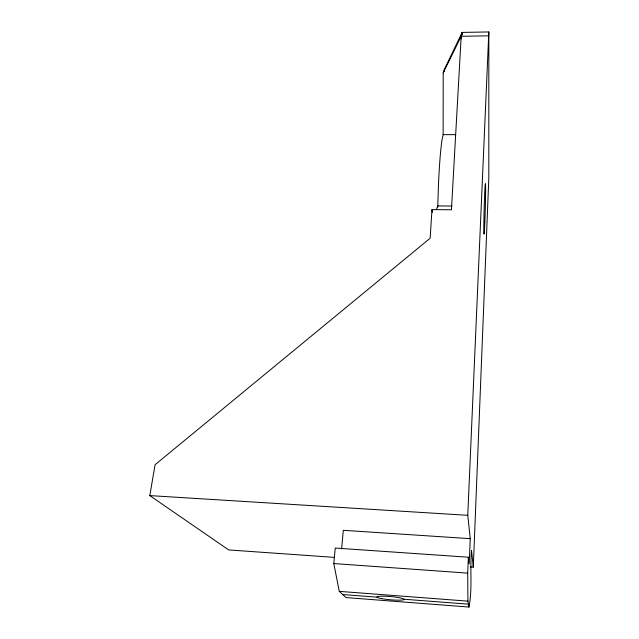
<?xml version="1.0" encoding="UTF-8"?>
<svg xmlns="http://www.w3.org/2000/svg" width="639" height="639" viewBox="0 0 639 639"><rect width="100%" height="100%" fill="white"/><g stroke="black" fill="none" stroke-linecap="round" stroke-linejoin="round"><path stroke-width="0.96" d="M437.739 207.411L438.354 187.77A75.642 4.928 -88.7 0 1 441.98 140.117L443.146 134.653L443.194 72.87L444.393 69.395L462.125 32.413L488.835 31.95L488.819 177.969L473.291 567.16L470.312 566.945M444.393 71.376L444.393 69.395M461.166 38.867L462.125 32.413L462.205 34.402M473.291 567.16L471.526 550.538C469.753 569.405 472.62 588.319 468.97 607.05L346.05 597.577L339.269 591.363L333.798 563.558L335.259 548.054L468.363 557.216L469.21 563.822L470.256 538.653L467.764 515.314L488.835 31.95M468.97 607.05L467.932 601.147L467.692 573.127L468.363 557.216M462.117 33.348L461.19 36.287L451.446 209.8L431.996 209.568L430.135 238.251L155.069 464.737L149.814 495.6L228.698 549.931L334.093 557.352M341.601 548.965L343.311 530.306L470.256 538.653M436.437 209.648L437.787 205.902L451.989 206.062M443.194 72.87L461.19 36.287L488.332 35.832M443.146 134.653L455.559 134.645M149.814 495.6L467.764 515.314M333.798 563.558L467.692 573.127M339.269 591.363L467.932 601.147M342.736 594.542L377.034 597.169M403.976 599.23L468.467 604.167M431.996 209.568L432.315 212.404M381.739 598.631A13.587 1.597 5.1 0 0 403.808 599.63A13.587 1.597 5.1 0 0 385.916 596.267A13.587 1.597 5.1 0 0 381.739 598.631M484.849 221.733A25.177 0.567 -88.4 0 0 485.448 183.593A25.177 0.567 -88.4 0 0 483.883 220.942A25.177 0.567 -88.4 0 0 484.849 221.733"/></g></svg>
